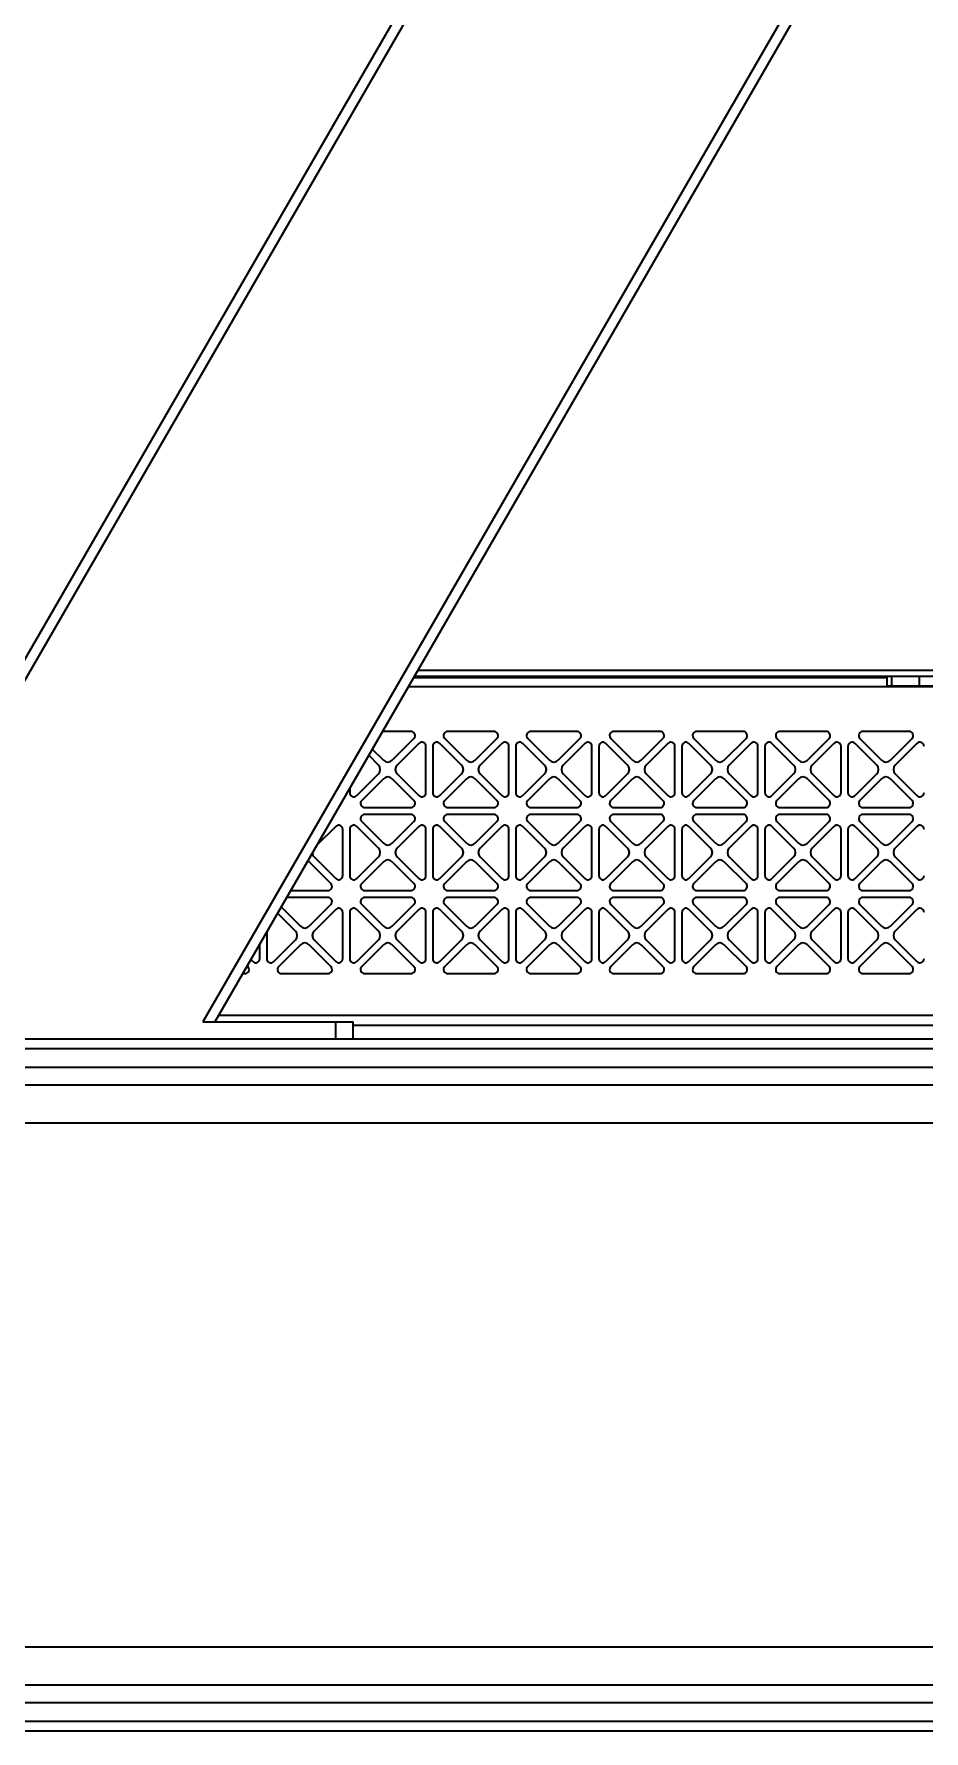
# Model space of a CAD drawing. Header units: millimetres. Extents: x 32496 to 166256, y 3504 to 23939.
# Drawn here: x 50529.9 to 50787.1, y 15003.3 to 15494 of the extents above; entities that cross this region are included whole.
import ezdxf

# ---------------------------------------------------------------- set-up
doc = ezdxf.new("R2010")
doc.units = ezdxf.units.MM
doc.layers.get('0').update_dxf_attribs({"lineweight": 35})

msp = doc.modelspace()

# ---------------------------------------------------------------- linework, layer by layer
at = {"linetype": 'Continuous'}
for p, q in [((50966.64, 16074.374), (50466.64, 15208.349)), ((50966.64, 16068.374), (50470.104, 15208.349)), ((50966.64, 15880.374), (50578.646, 15208.349)), ((50966.64, 15874.374), (50582.11, 15208.349)), ((50640.826, 15310.049), (50938.44, 15310.049)), ((50638.113, 15305.349), (50951.64, 15305.349)), ((50776.473, 15307.849), (50639.556, 15307.849)), ((50639.845, 15308.349), (50940.64, 15308.349)), ((50776.473, 15305.582), (50776.473, 15308.349)), ((50776.473, 15305.582), (50797.806, 15305.582)), ((50777.792, 15305.582), (50777.792, 15308.349)), ((50785.821, 15305.582), (50785.821, 15308.349)), ((50638.828, 15292.349), (50630.607, 15292.349)), ((50633.413, 15284.036), (50639.677, 15290.3)), ((50648.603, 15290.3), (50654.867, 15284.036)), ((50662.828, 15292.349), (50649.451, 15292.349)), ((50657.413, 15284.036), (50663.677, 15290.3)), ((50672.603, 15290.3), (50678.867, 15284.036)), ((50686.828, 15292.349), (50673.451, 15292.349)), ((50681.413, 15284.036), (50687.677, 15290.3)), ((50696.603, 15290.3), (50702.867, 15284.036)), ((50710.828, 15292.349), (50697.451, 15292.349)), ((50705.413, 15284.036), (50711.677, 15290.3)), ((50720.603, 15290.3), (50726.867, 15284.036)), ((50734.828, 15292.349), (50721.451, 15292.349)), ((50729.413, 15284.036), (50735.677, 15290.3)), ((50744.603, 15290.3), (50750.867, 15284.036)), ((50758.828, 15292.349), (50745.451, 15292.349)), ((50753.413, 15284.036), (50759.677, 15290.3)), ((50768.603, 15290.3), (50774.867, 15284.036)), ((50782.828, 15292.349), (50769.451, 15292.349)), ((50777.413, 15284.036), (50783.677, 15290.3)), ((50629.453, 15282.621), (50626.624, 15285.45)), ((50627.66, 15287.243), (50630.867, 15284.036)), ((50641.091, 15288.886), (50634.827, 15282.621)), ((50643.14, 15274.66), (50643.14, 15288.037)), ((50645.14, 15288.037), (50645.14, 15274.66)), ((50653.453, 15282.621), (50647.188, 15288.886)), ((50665.091, 15288.886), (50658.827, 15282.621)), ((50667.14, 15274.66), (50667.14, 15288.037)), ((50669.14, 15288.037), (50669.14, 15274.66)), ((50677.453, 15282.621), (50671.188, 15288.886)), ((50689.091, 15288.886), (50682.827, 15282.621)), ((50691.14, 15274.66), (50691.14, 15288.037)), ((50693.14, 15288.037), (50693.14, 15274.66)), ((50701.453, 15282.621), (50695.188, 15288.886)), ((50713.091, 15288.886), (50706.827, 15282.621)), ((50715.14, 15274.66), (50715.14, 15288.037)), ((50717.14, 15288.037), (50717.14, 15274.66)), ((50725.453, 15282.621), (50719.188, 15288.886)), ((50737.091, 15288.886), (50730.827, 15282.621)), ((50739.14, 15274.66), (50739.14, 15288.037)), ((50741.14, 15288.037), (50741.14, 15274.66)), ((50749.453, 15282.621), (50743.188, 15288.886)), ((50761.091, 15288.886), (50754.827, 15282.621)), ((50763.14, 15274.66), (50763.14, 15288.037)), ((50765.14, 15288.037), (50765.14, 15274.66)), ((50773.453, 15282.621), (50767.188, 15288.886)), ((50785.091, 15288.886), (50778.827, 15282.621)), ((50623.188, 15273.811), (50629.453, 15280.076)), ((50634.827, 15280.076), (50641.091, 15273.811)), ((50647.188, 15273.811), (50653.453, 15280.076)), ((50658.827, 15280.076), (50665.091, 15273.811)), ((50671.188, 15273.811), (50677.453, 15280.076)), ((50682.827, 15280.076), (50689.091, 15273.811)), ((50695.188, 15273.811), (50701.453, 15280.076)), ((50706.827, 15280.076), (50713.091, 15273.811)), ((50719.188, 15273.811), (50725.453, 15280.076)), ((50730.827, 15280.076), (50737.091, 15273.811)), ((50743.188, 15273.811), (50749.453, 15280.076)), ((50754.827, 15280.076), (50761.091, 15273.811)), ((50767.188, 15273.811), (50773.453, 15280.076)), ((50778.827, 15280.076), (50785.091, 15273.811)), ((50621.14, 15275.95), (50621.14, 15274.66)), ((50630.867, 15278.662), (50624.603, 15272.397)), ((50639.677, 15272.397), (50633.413, 15278.662)), ((50654.867, 15278.662), (50648.603, 15272.397)), ((50663.677, 15272.397), (50657.413, 15278.662)), ((50678.867, 15278.662), (50672.603, 15272.397)), ((50687.677, 15272.397), (50681.413, 15278.662)), ((50702.867, 15278.662), (50696.603, 15272.397)), ((50711.677, 15272.397), (50705.413, 15278.662)), ((50726.867, 15278.662), (50720.603, 15272.397)), ((50735.677, 15272.397), (50729.413, 15278.662)), ((50750.867, 15278.662), (50744.603, 15272.397)), ((50759.677, 15272.397), (50753.413, 15278.662)), ((50774.867, 15278.662), (50768.603, 15272.397)), ((50783.677, 15272.397), (50777.413, 15278.662)), ((50625.451, 15270.349), (50638.828, 15270.349)), ((50649.451, 15270.349), (50662.828, 15270.349)), ((50673.451, 15270.349), (50686.828, 15270.349)), ((50697.451, 15270.349), (50710.828, 15270.349)), ((50721.451, 15270.349), (50734.828, 15270.349)), ((50745.451, 15270.349), (50758.828, 15270.349)), ((50769.451, 15270.349), (50782.828, 15270.349)), ((50617.091, 15264.886), (50611.556, 15259.35)), ((50629.453, 15258.621), (50623.188, 15264.886)), ((50624.603, 15266.3), (50630.867, 15260.036)), ((50638.828, 15268.349), (50625.451, 15268.349)), ((50633.413, 15260.036), (50639.677, 15266.3)), ((50641.091, 15264.886), (50634.827, 15258.621)), ((50653.453, 15258.621), (50647.188, 15264.886)), ((50648.603, 15266.3), (50654.867, 15260.036)), ((50662.828, 15268.349), (50649.451, 15268.349)), ((50657.413, 15260.036), (50663.677, 15266.3)), ((50665.091, 15264.886), (50658.827, 15258.621)), ((50677.453, 15258.621), (50671.188, 15264.886)), ((50672.603, 15266.3), (50678.867, 15260.036)), ((50686.828, 15268.349), (50673.451, 15268.349)), ((50681.413, 15260.036), (50687.677, 15266.3)), ((50689.091, 15264.886), (50682.827, 15258.621)), ((50701.453, 15258.621), (50695.188, 15264.886)), ((50696.603, 15266.3), (50702.867, 15260.036)), ((50710.828, 15268.349), (50697.451, 15268.349)), ((50705.413, 15260.036), (50711.677, 15266.3)), ((50713.091, 15264.886), (50706.827, 15258.621)), ((50725.453, 15258.621), (50719.188, 15264.886)), ((50720.603, 15266.3), (50726.867, 15260.036)), ((50734.828, 15268.349), (50721.451, 15268.349)), ((50729.413, 15260.036), (50735.677, 15266.3)), ((50737.091, 15264.886), (50730.827, 15258.621)), ((50749.453, 15258.621), (50743.188, 15264.886)), ((50744.603, 15266.3), (50750.867, 15260.036)), ((50758.828, 15268.349), (50745.451, 15268.349)), ((50753.413, 15260.036), (50759.677, 15266.3)), ((50761.091, 15264.886), (50754.827, 15258.621)), ((50773.453, 15258.621), (50767.188, 15264.886)), ((50768.603, 15266.3), (50774.867, 15260.036)), ((50782.828, 15268.349), (50769.451, 15268.349)), ((50777.413, 15260.036), (50783.677, 15266.3)), ((50785.091, 15264.886), (50778.827, 15258.621)), ((50619.14, 15250.66), (50619.14, 15264.037)), ((50621.14, 15264.037), (50621.14, 15250.66)), ((50643.14, 15250.66), (50643.14, 15264.037)), ((50645.14, 15264.037), (50645.14, 15250.66)), ((50667.14, 15250.66), (50667.14, 15264.037)), ((50669.14, 15264.037), (50669.14, 15250.66)), ((50691.14, 15250.66), (50691.14, 15264.037)), ((50693.14, 15264.037), (50693.14, 15250.66)), ((50715.14, 15250.66), (50715.14, 15264.037)), ((50717.14, 15264.037), (50717.14, 15250.66)), ((50739.14, 15250.66), (50739.14, 15264.037)), ((50741.14, 15264.037), (50741.14, 15250.66)), ((50763.14, 15250.66), (50763.14, 15264.037)), ((50765.14, 15264.037), (50765.14, 15250.66)), ((50615.677, 15248.397), (50609.413, 15254.662)), ((50610.827, 15256.076), (50617.091, 15249.811)), ((50623.188, 15249.811), (50629.453, 15256.076)), ((50630.867, 15254.662), (50624.603, 15248.397)), ((50639.677, 15248.397), (50633.413, 15254.662)), ((50634.827, 15256.076), (50641.091, 15249.811)), ((50647.188, 15249.811), (50653.453, 15256.076)), ((50654.867, 15254.662), (50648.603, 15248.397)), ((50663.677, 15248.397), (50657.413, 15254.662)), ((50658.827, 15256.076), (50665.091, 15249.811)), ((50671.188, 15249.811), (50677.453, 15256.076)), ((50678.867, 15254.662), (50672.603, 15248.397)), ((50687.677, 15248.397), (50681.413, 15254.662)), ((50682.827, 15256.076), (50689.091, 15249.811)), ((50695.188, 15249.811), (50701.453, 15256.076)), ((50702.867, 15254.662), (50696.603, 15248.397)), ((50711.677, 15248.397), (50705.413, 15254.662)), ((50706.827, 15256.076), (50713.091, 15249.811)), ((50719.188, 15249.811), (50725.453, 15256.076)), ((50726.867, 15254.662), (50720.603, 15248.397)), ((50735.677, 15248.397), (50729.413, 15254.662)), ((50730.827, 15256.076), (50737.091, 15249.811)), ((50743.188, 15249.811), (50749.453, 15256.076)), ((50750.867, 15254.662), (50744.603, 15248.397)), ((50759.677, 15248.397), (50753.413, 15254.662)), ((50754.827, 15256.076), (50761.091, 15249.811)), ((50767.188, 15249.811), (50773.453, 15256.076)), ((50774.867, 15254.662), (50768.603, 15248.397)), ((50783.677, 15248.397), (50777.413, 15254.662)), ((50778.827, 15256.076), (50785.091, 15249.811)), ((50604.049, 15246.349), (50614.828, 15246.349)), ((50625.451, 15246.349), (50638.828, 15246.349)), ((50649.451, 15246.349), (50662.828, 15246.349)), ((50673.451, 15246.349), (50686.828, 15246.349)), ((50697.451, 15246.349), (50710.828, 15246.349)), ((50721.451, 15246.349), (50734.828, 15246.349)), ((50745.451, 15246.349), (50758.828, 15246.349)), ((50769.451, 15246.349), (50782.828, 15246.349)), ((50601.306, 15241.597), (50606.867, 15236.036)), ((50614.828, 15244.349), (50602.894, 15244.349)), ((50609.413, 15236.036), (50615.677, 15242.3)), ((50617.091, 15240.886), (50610.827, 15234.621)), ((50619.14, 15226.66), (50619.14, 15240.037)), ((50621.14, 15240.037), (50621.14, 15226.66)), ((50629.453, 15234.621), (50623.188, 15240.886)), ((50624.603, 15242.3), (50630.867, 15236.036)), ((50638.828, 15244.349), (50625.451, 15244.349)), ((50633.413, 15236.036), (50639.677, 15242.3)), ((50641.091, 15240.886), (50634.827, 15234.621)), ((50643.14, 15226.66), (50643.14, 15240.037)), ((50645.14, 15240.037), (50645.14, 15226.66)), ((50653.453, 15234.621), (50647.188, 15240.886)), ((50648.603, 15242.3), (50654.867, 15236.036)), ((50662.828, 15244.349), (50649.451, 15244.349)), ((50657.413, 15236.036), (50663.677, 15242.3)), ((50665.091, 15240.886), (50658.827, 15234.621)), ((50667.14, 15226.66), (50667.14, 15240.037)), ((50669.14, 15240.037), (50669.14, 15226.66)), ((50677.453, 15234.621), (50671.188, 15240.886)), ((50672.603, 15242.3), (50678.867, 15236.036)), ((50686.828, 15244.349), (50673.451, 15244.349)), ((50681.413, 15236.036), (50687.677, 15242.3)), ((50689.091, 15240.886), (50682.827, 15234.621)), ((50691.14, 15226.66), (50691.14, 15240.037)), ((50693.14, 15240.037), (50693.14, 15226.66)), ((50701.453, 15234.621), (50695.188, 15240.886)), ((50696.603, 15242.3), (50702.867, 15236.036)), ((50710.828, 15244.349), (50697.451, 15244.349)), ((50705.413, 15236.036), (50711.677, 15242.3)), ((50713.091, 15240.886), (50706.827, 15234.621)), ((50715.14, 15226.66), (50715.14, 15240.037)), ((50717.14, 15240.037), (50717.14, 15226.66)), ((50725.453, 15234.621), (50719.188, 15240.886)), ((50720.603, 15242.3), (50726.867, 15236.036)), ((50734.828, 15244.349), (50721.451, 15244.349)), ((50729.413, 15236.036), (50735.677, 15242.3)), ((50737.091, 15240.886), (50730.827, 15234.621)), ((50739.14, 15226.66), (50739.14, 15240.037)), ((50741.14, 15240.037), (50741.14, 15226.66)), ((50749.453, 15234.621), (50743.188, 15240.886)), ((50744.603, 15242.3), (50750.867, 15236.036)), ((50758.828, 15244.349), (50745.451, 15244.349)), ((50753.413, 15236.036), (50759.677, 15242.3)), ((50761.091, 15240.886), (50754.827, 15234.621)), ((50763.14, 15226.66), (50763.14, 15240.037)), ((50765.14, 15240.037), (50765.14, 15226.66)), ((50773.453, 15234.621), (50767.188, 15240.886)), ((50768.603, 15242.3), (50774.867, 15236.036)), ((50782.828, 15244.349), (50769.451, 15244.349)), ((50777.413, 15236.036), (50783.677, 15242.3)), ((50785.091, 15240.886), (50778.827, 15234.621)), ((50605.453, 15234.621), (50600.27, 15239.804)), ((50595.14, 15226.66), (50595.14, 15230.917)), ((50597.14, 15234.381), (50597.14, 15226.66)), ((50599.188, 15225.811), (50605.453, 15232.076)), ((50606.867, 15230.662), (50600.603, 15224.397)), ((50615.677, 15224.397), (50609.413, 15230.662)), ((50610.827, 15232.076), (50617.091, 15225.811)), ((50623.188, 15225.811), (50629.453, 15232.076)), ((50630.867, 15230.662), (50624.603, 15224.397)), ((50639.677, 15224.397), (50633.413, 15230.662)), ((50634.827, 15232.076), (50641.091, 15225.811)), ((50647.188, 15225.811), (50653.453, 15232.076)), ((50654.867, 15230.662), (50648.603, 15224.397)), ((50663.677, 15224.397), (50657.413, 15230.662)), ((50658.827, 15232.076), (50665.091, 15225.811)), ((50671.188, 15225.811), (50677.453, 15232.076)), ((50678.867, 15230.662), (50672.603, 15224.397)), ((50687.677, 15224.397), (50681.413, 15230.662)), ((50682.827, 15232.076), (50689.091, 15225.811)), ((50695.188, 15225.811), (50701.453, 15232.076)), ((50702.867, 15230.662), (50696.603, 15224.397)), ((50711.677, 15224.397), (50705.413, 15230.662)), ((50706.827, 15232.076), (50713.091, 15225.811)), ((50719.188, 15225.811), (50725.453, 15232.076)), ((50726.867, 15230.662), (50720.603, 15224.397)), ((50735.677, 15224.397), (50729.413, 15230.662)), ((50730.827, 15232.076), (50737.091, 15225.811)), ((50743.188, 15225.811), (50749.453, 15232.076)), ((50750.867, 15230.662), (50744.603, 15224.397)), ((50759.677, 15224.397), (50753.413, 15230.662)), ((50754.827, 15232.076), (50761.091, 15225.811)), ((50767.188, 15225.811), (50773.453, 15232.076)), ((50774.867, 15230.662), (50768.603, 15224.397)), ((50783.677, 15224.397), (50777.413, 15230.662)), ((50778.827, 15232.076), (50785.091, 15225.811)), ((50592.521, 15226.382), (50593.091, 15225.811)), ((50590.193, 15222.349), (50590.828, 15222.349)), ((50591.677, 15224.397), (50591.486, 15224.588)), ((50601.451, 15222.349), (50614.828, 15222.349)), ((50625.451, 15222.349), (50638.828, 15222.349)), ((50649.451, 15222.349), (50662.828, 15222.349)), ((50673.451, 15222.349), (50686.828, 15222.349)), ((50697.451, 15222.349), (50710.828, 15222.349)), ((50721.451, 15222.349), (50734.828, 15222.349)), ((50745.451, 15222.349), (50758.828, 15222.349)), ((50769.451, 15222.349), (50782.828, 15222.349)), ((50578.646, 15208.349), (50622.11, 15208.349)), ((50583.265, 15210.349), (50951.64, 15210.349)), ((50617.11, 15203.349), (50617.11, 15208.349)), ((50622.11, 15203.349), (50622.11, 15208.349)), ((50971.64, 15207.349), (50622.11, 15207.349)), ((50622.11, 15203.349), (50426.64, 15203.349)), ((50974.64, 15203.349), (50617.11, 15203.349)), ((51717.14, 15200.629), (40048.64, 15200.629)), ((51717.14, 15195.156), (40048.64, 15195.156)), ((51071.64, 15190.039), (40098.64, 15190.039)), ((51071.64, 15179.094), (40098.64, 15179.094)), ((52008.64, 15027.604), (40172.64, 15027.604)), ((52008.64, 15016.658), (40172.64, 15016.658)), ((52008.64, 15011.541), (40172.64, 15011.541)), ((52008.64, 15006.069), (40172.64, 15006.069)), ((52008.64, 15003.349), (40172.64, 15003.349))]:
    msp.add_line(p, q, dxfattribs=at)
for centre, radius, start, end in [((50638.828, 15291.149), 1.2, 315, 90), ((50641.94, 15288.037), 1.2, 0, 135), ((50646.34, 15288.037), 1.2, 45, 180), ((50649.451, 15291.149), 1.2, 90, 225), ((50662.828, 15291.149), 1.2, 315, 90), ((50665.94, 15288.037), 1.2, 0, 135), ((50670.34, 15288.037), 1.2, 45, 180), ((50673.451, 15291.149), 1.2, 90, 225), ((50686.828, 15291.149), 1.2, 315, 90), ((50689.94, 15288.037), 1.2, 0, 135), ((50694.34, 15288.037), 1.2, 45, 180), ((50697.451, 15291.149), 1.2, 90, 225), ((50710.828, 15291.149), 1.2, 315, 90), ((50713.94, 15288.037), 1.2, 0, 135), ((50718.34, 15288.037), 1.2, 45, 180), ((50721.451, 15291.149), 1.2, 90, 225), ((50734.828, 15291.149), 1.2, 315, 90), ((50737.94, 15288.037), 1.2, 0, 135), ((50742.34, 15288.037), 1.2, 45, 180), ((50745.451, 15291.149), 1.2, 90, 225), ((50758.828, 15291.149), 1.2, 315, 90), ((50761.94, 15288.037), 1.2, 0, 135), ((50766.34, 15288.037), 1.2, 45, 180), ((50769.451, 15291.149), 1.2, 90, 225), ((50782.828, 15291.149), 1.2, 315, 90), ((50785.94, 15288.037), 1.2, 0, 135), ((50628.18, 15281.349), 1.8, 315, 45), ((50632.14, 15285.308), 1.8, 225, 315), ((50632.14, 15277.389), 1.8, 45, 135), ((50636.1, 15281.349), 1.8, 135, 225), ((50652.18, 15281.349), 1.8, 315, 45), ((50656.14, 15285.308), 1.8, 225, 315), ((50656.14, 15277.389), 1.8, 45, 135), ((50660.1, 15281.349), 1.8, 135, 225), ((50676.18, 15281.349), 1.8, 315, 45), ((50680.14, 15285.308), 1.8, 225, 315), ((50680.14, 15277.389), 1.8, 45, 135), ((50684.1, 15281.349), 1.8, 135, 225), ((50700.18, 15281.349), 1.8, 315, 45), ((50704.14, 15285.308), 1.8, 225, 315), ((50704.14, 15277.389), 1.8, 45, 135), ((50708.1, 15281.349), 1.8, 135, 225), ((50724.18, 15281.349), 1.8, 315, 45), ((50728.14, 15285.308), 1.8, 225, 315), ((50728.14, 15277.389), 1.8, 45, 135), ((50732.1, 15281.349), 1.8, 135, 225), ((50748.18, 15281.349), 1.8, 315, 45), ((50752.14, 15285.308), 1.8, 225, 315), ((50752.14, 15277.389), 1.8, 45, 135), ((50756.1, 15281.349), 1.8, 135, 225), ((50772.18, 15281.349), 1.8, 315, 45), ((50776.14, 15285.308), 1.8, 225, 315), ((50776.14, 15277.389), 1.8, 45, 135), ((50780.1, 15281.349), 1.8, 135, 225), ((50622.34, 15274.66), 1.2, 180, 315), ((50641.94, 15274.66), 1.2, 225, 0), ((50646.34, 15274.66), 1.2, 180, 315), ((50665.94, 15274.66), 1.2, 225, 0), ((50670.34, 15274.66), 1.2, 180, 315), ((50689.94, 15274.66), 1.2, 225, 0), ((50694.34, 15274.66), 1.2, 180, 315), ((50713.94, 15274.66), 1.2, 225, 0), ((50718.34, 15274.66), 1.2, 180, 315), ((50737.94, 15274.66), 1.2, 225, 0), ((50742.34, 15274.66), 1.2, 180, 315), ((50761.94, 15274.66), 1.2, 225, 0), ((50766.34, 15274.66), 1.2, 180, 315), ((50785.94, 15274.66), 1.2, 225, 0), ((50625.451, 15271.549), 1.2, 135, 270), ((50638.828, 15271.549), 1.2, 270, 45), ((50649.451, 15271.549), 1.2, 135, 270), ((50662.828, 15271.549), 1.2, 270, 45), ((50673.451, 15271.549), 1.2, 135, 270), ((50686.828, 15271.549), 1.2, 270, 45), ((50697.451, 15271.549), 1.2, 135, 270), ((50710.828, 15271.549), 1.2, 270, 45), ((50721.451, 15271.549), 1.2, 135, 270), ((50734.828, 15271.549), 1.2, 270, 45), ((50745.451, 15271.549), 1.2, 135, 270), ((50758.828, 15271.549), 1.2, 270, 45), ((50769.451, 15271.549), 1.2, 135, 270), ((50782.828, 15271.549), 1.2, 270, 45), ((50614.828, 15267.149), 1.2, 315, 356.84322), ((50617.94, 15264.037), 1.2, 0, 135), ((50622.34, 15264.037), 1.2, 45, 180), ((50625.451, 15267.149), 1.2, 90, 225), ((50638.828, 15267.149), 1.2, 315, 90), ((50641.94, 15264.037), 1.2, 0, 135), ((50646.34, 15264.037), 1.2, 45, 180), ((50649.451, 15267.149), 1.2, 90, 225), ((50662.828, 15267.149), 1.2, 315, 90), ((50665.94, 15264.037), 1.2, 0, 135), ((50670.34, 15264.037), 1.2, 45, 180), ((50673.451, 15267.149), 1.2, 90, 225), ((50686.828, 15267.149), 1.2, 315, 90), ((50689.94, 15264.037), 1.2, 0, 135), ((50694.34, 15264.037), 1.2, 45, 180), ((50697.451, 15267.149), 1.2, 90, 225), ((50710.828, 15267.149), 1.2, 315, 90), ((50713.94, 15264.037), 1.2, 0, 135), ((50718.34, 15264.037), 1.2, 45, 180), ((50721.451, 15267.149), 1.2, 90, 225), ((50734.828, 15267.149), 1.2, 315, 90), ((50737.94, 15264.037), 1.2, 0, 135), ((50742.34, 15264.037), 1.2, 45, 180), ((50745.451, 15267.149), 1.2, 90, 225), ((50758.828, 15267.149), 1.2, 315, 90), ((50761.94, 15264.037), 1.2, 0, 135), ((50766.34, 15264.037), 1.2, 45, 180), ((50769.451, 15267.149), 1.2, 90, 225), ((50782.828, 15267.149), 1.2, 315, 90), ((50785.94, 15264.037), 1.2, 0, 135), ((50632.14, 15261.308), 1.8, 225, 315), ((50656.14, 15261.308), 1.8, 225, 315), ((50680.14, 15261.308), 1.8, 225, 315), ((50704.14, 15261.308), 1.8, 225, 315), ((50728.14, 15261.308), 1.8, 225, 315), ((50752.14, 15261.308), 1.8, 225, 315), ((50776.14, 15261.308), 1.8, 225, 315), ((50608.14, 15253.389), 1.8, 45, 60.72118), ((50612.1, 15257.349), 1.8, 184.75786, 225), ((50628.18, 15257.349), 1.8, 315, 45), ((50632.14, 15253.389), 1.8, 45, 135), ((50636.1, 15257.349), 1.8, 135, 225), ((50652.18, 15257.349), 1.8, 315, 45), ((50656.14, 15253.389), 1.8, 45, 135), ((50660.1, 15257.349), 1.8, 135, 225), ((50676.18, 15257.349), 1.8, 315, 45), ((50680.14, 15253.389), 1.8, 45, 135), ((50684.1, 15257.349), 1.8, 135, 225), ((50700.18, 15257.349), 1.8, 315, 45), ((50704.14, 15253.389), 1.8, 45, 135), ((50708.1, 15257.349), 1.8, 135, 225), ((50724.18, 15257.349), 1.8, 315, 45), ((50728.14, 15253.389), 1.8, 45, 135), ((50732.1, 15257.349), 1.8, 135, 225), ((50748.18, 15257.349), 1.8, 315, 45), ((50752.14, 15253.389), 1.8, 45, 135), ((50756.1, 15257.349), 1.8, 135, 225), ((50772.18, 15257.349), 1.8, 315, 45), ((50776.14, 15253.389), 1.8, 45, 135), ((50780.1, 15257.349), 1.8, 135, 225), ((50617.94, 15250.66), 1.2, 225, 0), ((50622.34, 15250.66), 1.2, 180, 315), ((50641.94, 15250.66), 1.2, 225, 0), ((50646.34, 15250.66), 1.2, 180, 315), ((50665.94, 15250.66), 1.2, 225, 0), ((50670.34, 15250.66), 1.2, 180, 315), ((50689.94, 15250.66), 1.2, 225, 0), ((50694.34, 15250.66), 1.2, 180, 315), ((50713.94, 15250.66), 1.2, 225, 0), ((50718.34, 15250.66), 1.2, 180, 315), ((50737.94, 15250.66), 1.2, 225, 0), ((50742.34, 15250.66), 1.2, 180, 315), ((50761.94, 15250.66), 1.2, 225, 0), ((50766.34, 15250.66), 1.2, 180, 315), ((50785.94, 15250.66), 1.2, 225, 0), ((50614.828, 15247.549), 1.2, 270, 45), ((50625.451, 15247.549), 1.2, 135, 270), ((50638.828, 15247.549), 1.2, 270, 45), ((50649.451, 15247.549), 1.2, 135, 270), ((50662.828, 15247.549), 1.2, 270, 45), ((50673.451, 15247.549), 1.2, 135, 270), ((50686.828, 15247.549), 1.2, 270, 45), ((50697.451, 15247.549), 1.2, 135, 270), ((50710.828, 15247.549), 1.2, 270, 45), ((50721.451, 15247.549), 1.2, 135, 270), ((50734.828, 15247.549), 1.2, 270, 45), ((50745.451, 15247.549), 1.2, 135, 270), ((50758.828, 15247.549), 1.2, 270, 45), ((50769.451, 15247.549), 1.2, 135, 270), ((50782.828, 15247.549), 1.2, 270, 45), ((50614.828, 15243.149), 1.2, 315, 90), ((50617.94, 15240.037), 1.2, 0, 135), ((50622.34, 15240.037), 1.2, 45, 180), ((50625.451, 15243.149), 1.2, 90, 225), ((50638.828, 15243.149), 1.2, 315, 90), ((50641.94, 15240.037), 1.2, 0, 135), ((50646.34, 15240.037), 1.2, 45, 180), ((50649.451, 15243.149), 1.2, 90, 225), ((50662.828, 15243.149), 1.2, 315, 90), ((50665.94, 15240.037), 1.2, 0, 135), ((50670.34, 15240.037), 1.2, 45, 180), ((50673.451, 15243.149), 1.2, 90, 225), ((50686.828, 15243.149), 1.2, 315, 90), ((50689.94, 15240.037), 1.2, 0, 135), ((50694.34, 15240.037), 1.2, 45, 180), ((50697.451, 15243.149), 1.2, 90, 225), ((50710.828, 15243.149), 1.2, 315, 90), ((50713.94, 15240.037), 1.2, 0, 135), ((50718.34, 15240.037), 1.2, 45, 180), ((50721.451, 15243.149), 1.2, 90, 225), ((50734.828, 15243.149), 1.2, 315, 90), ((50737.94, 15240.037), 1.2, 0, 135), ((50742.34, 15240.037), 1.2, 45, 180), ((50745.451, 15243.149), 1.2, 90, 225), ((50758.828, 15243.149), 1.2, 315, 90), ((50761.94, 15240.037), 1.2, 0, 135), ((50766.34, 15240.037), 1.2, 45, 180), ((50769.451, 15243.149), 1.2, 90, 225), ((50782.828, 15243.149), 1.2, 315, 90), ((50785.94, 15240.037), 1.2, 0, 135), ((50608.14, 15237.308), 1.8, 225, 315), ((50632.14, 15237.308), 1.8, 225, 315), ((50656.14, 15237.308), 1.8, 225, 315), ((50680.14, 15237.308), 1.8, 225, 315), ((50704.14, 15237.308), 1.8, 225, 315), ((50728.14, 15237.308), 1.8, 225, 315), ((50752.14, 15237.308), 1.8, 225, 315), ((50776.14, 15237.308), 1.8, 225, 315), ((50604.18, 15233.349), 1.8, 315, 45), ((50608.14, 15229.389), 1.8, 45, 135), ((50612.1, 15233.349), 1.8, 135, 225), ((50628.18, 15233.349), 1.8, 315, 45), ((50632.14, 15229.389), 1.8, 45, 135), ((50636.1, 15233.349), 1.8, 135, 225), ((50652.18, 15233.349), 1.8, 315, 45), ((50656.14, 15229.389), 1.8, 45, 135), ((50660.1, 15233.349), 1.8, 135, 225), ((50676.18, 15233.349), 1.8, 315, 45), ((50680.14, 15229.389), 1.8, 45, 135), ((50684.1, 15233.349), 1.8, 135, 225), ((50700.18, 15233.349), 1.8, 315, 45), ((50704.14, 15229.389), 1.8, 45, 135), ((50708.1, 15233.349), 1.8, 135, 225), ((50724.18, 15233.349), 1.8, 315, 45), ((50728.14, 15229.389), 1.8, 45, 135), ((50732.1, 15233.349), 1.8, 135, 225), ((50748.18, 15233.349), 1.8, 315, 45), ((50752.14, 15229.389), 1.8, 45, 135), ((50756.1, 15233.349), 1.8, 135, 225), ((50772.18, 15233.349), 1.8, 315, 45), ((50776.14, 15229.389), 1.8, 45, 135), ((50780.1, 15233.349), 1.8, 135, 225), ((50593.94, 15226.66), 1.2, 225, 0), ((50598.34, 15226.66), 1.2, 180, 315), ((50617.94, 15226.66), 1.2, 225, 0), ((50622.34, 15226.66), 1.2, 180, 315), ((50641.94, 15226.66), 1.2, 225, 0), ((50646.34, 15226.66), 1.2, 180, 315), ((50665.94, 15226.66), 1.2, 225, 0), ((50670.34, 15226.66), 1.2, 180, 315), ((50689.94, 15226.66), 1.2, 225, 0), ((50694.34, 15226.66), 1.2, 180, 315), ((50713.94, 15226.66), 1.2, 225, 0), ((50718.34, 15226.66), 1.2, 180, 315), ((50737.94, 15226.66), 1.2, 225, 0), ((50742.34, 15226.66), 1.2, 180, 315), ((50761.94, 15226.66), 1.2, 225, 0), ((50766.34, 15226.66), 1.2, 180, 315), ((50785.94, 15226.66), 1.2, 225, 0), ((50590.828, 15223.549), 1.2, 270, 45), ((50601.451, 15223.549), 1.2, 135, 270), ((50614.828, 15223.549), 1.2, 270, 45), ((50625.451, 15223.549), 1.2, 135, 270), ((50638.828, 15223.549), 1.2, 270, 45), ((50649.451, 15223.549), 1.2, 135, 270), ((50662.828, 15223.549), 1.2, 270, 45), ((50673.451, 15223.549), 1.2, 135, 270), ((50686.828, 15223.549), 1.2, 270, 45), ((50697.451, 15223.549), 1.2, 135, 270), ((50710.828, 15223.549), 1.2, 270, 45), ((50721.451, 15223.549), 1.2, 135, 270), ((50734.828, 15223.549), 1.2, 270, 45), ((50745.451, 15223.549), 1.2, 135, 270), ((50758.828, 15223.549), 1.2, 270, 45), ((50769.451, 15223.549), 1.2, 135, 270), ((50782.828, 15223.549), 1.2, 270, 45)]:
    msp.add_arc(centre, radius, start, end, dxfattribs=at)
msp.add_open_spline([(50779.936, 15305.473), (50779.934, 15305.474), (50779.928, 15305.479), (50779.934, 15305.484), (50779.936, 15305.485)], degree=3, knots=[0, 0, 0, 0, 0.5007346, 1, 1, 1, 1], dxfattribs=at)

doc.saveas('drawing.dxf')
